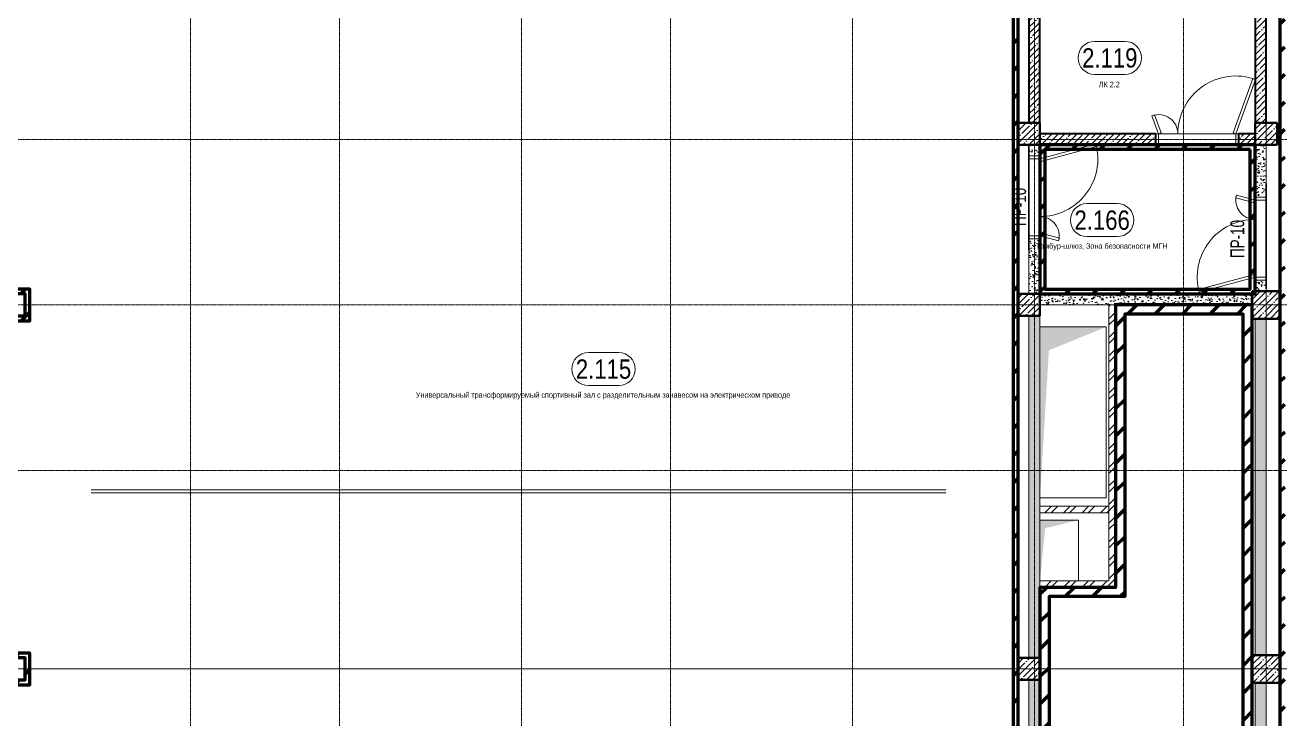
# Model space of a CAD drawing. Header units: millimetres. Extents: x -231292 to 573618, y -153144 to 564035.
# Drawn here: x 82383 to 105133, y 128424 to 141002 of the extents above; entities that cross this region are included whole.
import ezdxf
from ezdxf.enums import TextEntityAlignment as Align

# ---------------------------------------------------------------- set-up
doc = ezdxf.new("R2010")
doc.units = ezdxf.units.MM
for name, pattern in [('CENTER2', [28.575, 19.05, -3.175, 3.175, -3.175]), ('HIDDEN', [9.525, 6.35, -3.175]), ('HIDDEN2', [4.7625, 3.175, -1.5875])]:
    doc.linetypes.add(name, pattern=pattern)
doc.layers.get('0').update_dxf_attribs({"color": 250})
doc.layers.get('Defpoints').update_dxf_attribs({"color": 250})
for name, color, linetype, lineweight in [('10.1) Шпакл. Блок 5 8 вып', 3, 'Continuous', 60), ('10.2) Краска Блок 5 8 вып', 152, 'Continuous', 60), ('АР_Area', 250, 'Continuous', 5), ('АР_Двери', 250, 'Continuous', 9), ('АР_Колонны', 250, 'Continuous', 35), ('АР_Стены ЖБ', 250, 'Continuous', 35), ('АР_Стены кирпич', 250, 'Continuous', 20), ('АР_Стены ПЕНОблок', 250, 'Continuous', 20), ('АР_Штриховка', 250, 'Continuous', 0), ('ОВ_Кондиционирование', 250, 'Continuous', 5), ('ОВ_Шахты', 250, 'Continuous', 5), ('РД_Оси_100', 250, 'Continuous', 0), ('ТХ_Оборудование', 250, 'Continuous', 9)]:
    doc.layers.add(name, color=color, linetype=linetype, lineweight=lineweight)
for name, color, linetype, lineweight, plot in [('АР_Делит', 250, 'Continuous', 0, False), ('РД_Проем', 250, 'Continuous', 0, False), ('РД_проем_инж перемыч_подсчет', 250, 'Continuous', 30, False)]:
    doc.layers.add(name, color=color, linetype=linetype, lineweight=lineweight, plot=plot)
doc.layers.add('РД_Перемычка инж проемов', color=250, linetype='Continuous')
doc.styles.add('Arial0', font='arial.ttf')
doc.styles.add('style1', font='ARIALN.TTF')
doc.styles.add('ккк', font='isocpeur.ttf', dxfattribs={"width": 0.85, "oblique": 15})
pattern_1 = [(45, (8883.4, 13229.69), (-112.2532, 112.2532), []), (45, (8995.66, 13229.69), (-112.2532, 112.2532), [198.4375, -39.6875, 0, -39.6875])]
pattern_2 = [(45, (8883.4, 13229.69), (-168.3798, 168.3798), []), (45, (8995.66, 13229.69), (-168.3798, 168.3798), [])]

# ---------------------------------------------------------------- blocks, each defined once
blk = doc.blocks.new('СОШ_2200_АР_ОСИ_М100_28.05.24')
at = {"layer": 'РД_Оси_100', "linetype": 'CENTER2'}
for p, q in [((79200, -6155), (79200, 139938.679)), ((85200, -6155), (85200, 139938.679)), ((88500, -6155), (88500, 139938.679)), ((91800, -6155), (91800, 139938.679)), ((94500, -6155), (94500, 139938.679)), ((96000, -6155), (96000, 139938.679)), ((-5954.958, 125700), (119910, 125700)), ((-5954.958, 122700), (119910, 122700)), ((-5954.958, 119700), (119910, 119700)), ((-5954.958, 116100), (119910, 116100)), ((35037.55, 116100), (119910, 116100))]:
    blk.add_line(p, q, dxfattribs=at)
for points in [[(76500, 139938.679), (76500, -6155)], [(82500, 139938.679), (82500, -6155)]]:
    blk.add_lwpolyline(points, dxfattribs=at)
blk = doc.blocks.new('otv')
at = {"linetype": 'Continuous'}
blk.add_lwpolyline([(0, -1), (0, 0), (1, 0), (1, -1)], close=True, dxfattribs=at)
blk.add_solid([(0, -1), (0, 0), (0.1346, -0.1366), (1, 0)], dxfattribs=at)
blk = doc.blocks.new('MOK-МаркаПом_овал_ареал')
for p, q in [((-2.75, 3), (2.75, 3)), ((-2.75, -3), (2.75, -3))]:
    blk.add_line(p, q)
for centre, radius, start, end in [((-2.75, 0), 3, 90, 270), ((2.75, 0), 3, 270, 90), ((-3.75, 0), 3.5, 0, 0.001)]:
    blk.add_arc(centre, radius, start, end)
at = {"color": 0, "style": 'style1'}
blk.add_attdef('АР-ПОМЕЩЕНИЕ:НОМЕР', text='', height=3.5, dxfattribs=at).set_placement((0, 0), align=Align.MIDDLE)
at = {"layer": 'Defpoints', "color": 2, "style": 'style1'}
blk.add_attdef('АР-ПОМЕЩЕНИЕ:НАИМЕНОВАНИЕ', text='', height=1, dxfattribs=at).set_placement((-0.09, -4.81), align=Align.MIDDLE)
blk = doc.blocks.new('MOK-МаркаПеремычки')
at = {"color": 0, "style": 'ккк', "oblique": 15, "width": 0.85}
blk.add_attdef('АР-ПРОЕМ:ПЕРЕМЫЧКА', text='', height=2.5, dxfattribs=at).set_placement((0, 0), align=Align.MIDDLE)

msp = doc.modelspace()

# ---------------------------------------------------------------- hatches: boundary and pattern name
at = {"layer": '10.1) Шпакл. Блок 5 8 вып'}
h = msp.add_hatch(dxfattribs=at)
h.set_pattern_fill('ANSI31', color=256, scale=111)
h.paths.add_polyline_path([(82171.462, 123041.627), (82471.462, 123041.627), (82471.462, 123617.745), (82171.462, 123617.745), (82171.462, 129041.627), (82471.462, 129041.627), (82471.462, 129617.745), (82171.462, 129617.745), (82171.462, 135641.627), (82471.462, 135641.627), (82471.462, 136217.745), (82171.462, 136217.745), (82171.462, 147611.627), (100295.343, 147611.627), (100295.343, 117517.745), (82171.462, 117517.745)], flags=16)
h.paths.add_polyline_path([(82083.403, 123129.686), (82383.403, 123129.686), (82383.403, 123529.686), (82083.403, 123529.686), (82083.403, 129129.686), (82383.403, 129129.686), (82383.403, 129529.686), (82083.403, 129529.686), (82083.403, 135729.686), (82383.403, 135729.686), (82383.403, 136129.686), (82083.403, 136129.686), (82083.403, 147699.686), (100383.403, 147699.686), (100383.403, 117429.686), (82083.403, 117429.686)])
h = msp.add_hatch(dxfattribs=at)
h.set_pattern_fill('ANSI31', color=256, scale=111)
h.paths.add_polyline_path([(122995.344, 147541.627), (105221.458, 147541.627), (105221.458, 117667.745), (122995.344, 117667.745)], flags=16)
h.paths.add_polyline_path([(123083.403, 147629.686), (105133.399, 147629.686), (105133.399, 117579.686), (123083.403, 117579.686)])
h = msp.add_hatch(dxfattribs=at)
h.set_pattern_fill('ANSI31', color=256, scale=111)
h.paths.add_polyline_path([(104595.344, 138746.004), (100871.462, 138746.004), (100871.462, 136217.745), (104595.344, 136217.745)], flags=16)
h.paths.add_polyline_path([(104683.403, 138834.064), (100783.403, 138834.064), (100783.403, 136129.686), (104683.403, 136129.686)])
h = msp.add_hatch(dxfattribs=at)
h.set_pattern_fill('ANSI31', color=256, scale=111)
h.paths.add_polyline_path([(102298.76, 126658.382), (102319.771, 121043.321), (100949.767, 121043.321), (100949.767, 118416.35), (102169.767, 118416.35), (102169.767, 117596.051), (104467.034, 117596.051), (104467.034, 135763.321), (102319.771, 135763.321), (102319.771, 130642.956), (100949.768, 130642.956), (100949.768, 126666.051)], flags=16)
h.paths.add_polyline_path([(102153.406, 126499.686), (102153.406, 121209.686), (100783.403, 121209.686), (100783.403, 118249.985), (102003.403, 118249.985), (102003.403, 117429.686), (102153.406, 117429.686), (104633.399, 117429.686), (104633.399, 135929.686), (102153.406, 135929.686), (102153.406, 130809.321), (100783.403, 130809.321), (100783.403, 126499.686)])
at = {"layer": 'АР_Штриховка', "linetype": 'Continuous', "lineweight": 5}
h = msp.add_hatch(dxfattribs=at)
h.set_pattern_fill('ANSI35', color=256, scale=25, style=0)
h.set_pattern_definition([(45, (8883.4, 13229.69), (-112.2532, 112.2532), []), (45, (8995.66, 13229.69), (-112.2532, 112.2532), [198.4375, -39.6875, 0, -39.6875])])
h.paths.add_polyline_path([(100583.403, 139229.686), (100783.403, 139229.686), (100783.404, 141729.686), (100583.404, 141729.686)], flags=0)
h = msp.add_hatch(dxfattribs=at)
h.set_pattern_fill('ANSI35', color=256, scale=25, angle=-360, style=0)
h.set_pattern_definition([(45, (8883.4, 13229.69), (-112.2532, 112.2532), []), (45, (8995.66, 13229.69), (-112.2532, 112.2532), [198.4375, -39.6875, 0, -39.6875])])
h.paths.add_polyline_path([(104883.403, 141679.686), (104683.403, 141679.686), (104683.403, 139229.686), (104883.403, 139229.686)], flags=0)
h = msp.add_hatch(dxfattribs=at)
h.set_pattern_fill('ANSI35', color=256, scale=25, style=0)
h.set_pattern_definition(pattern_1)
h.paths.add_polyline_path([(100383.403, 138829.686), (100783.403, 138829.686), (100783.403, 139229.686), (100383.403, 139229.686)], flags=0)
h = msp.add_hatch(dxfattribs=at)
h.set_pattern_fill('ANSI35', color=256, scale=25, style=0)
h.set_pattern_definition([(45, (8883.4, 13229.69), (-112.2532, 112.2532), []), (45, (8995.66, 13229.69), (-112.2532, 112.2532), [198.4375, -39.6875, 0, -39.6875])])
h.paths.add_polyline_path([(104683.403, 138829.686), (104683.403, 139029.686), (104383.403, 139029.686), (104383.403, 138829.686)], flags=0)
h.paths.add_polyline_path([(102883.403, 138829.686), (102883.403, 139029.686), (100783.4, 139029.686), (100783.4, 138829.686)], flags=0)
h = msp.add_hatch(dxfattribs=at)
h.set_pattern_fill('ANSI35', color=256, scale=25, style=0)
h.set_pattern_definition(pattern_1)
h.paths.add_polyline_path([(104683.403, 138829.686), (105083.403, 138829.686), (105083.403, 139229.686), (104683.403, 139229.686)], flags=0)
at = {"layer": 'АР_Штриховка', "linetype": 'Continuous', "lineweight": 0}
h = msp.add_hatch(dxfattribs=at)
h.set_pattern_fill('AR-CONC', color=256, angle=-315, style=0)
h.set_pattern_definition([(95, (8883.4, 13229.69), (140.09465, 117.55338), [19.05, -209.55]), (40, (8883.4, 13229.69), (-160.01845, 110.17673), [15.24, -167.64058]), (145.45144, (8895.08, 13239.48), (-19.9238, 227.7301), [16.19, -178.09024]), (91.1842, (8847.48, 13265.6), (221.41024, 161.9534), [28.575, -314.325]), (141.63556, (8865.93, 13279.1), (-7.0866, 342.82676), [24.285, -267.1356]), (36.18415, (8847.48, 13265.6), (-7.0866, 342.82676), [22.85997, -251.45973]), (66, (8874.42, 13274.59), (179.51998, 34.89515), [19.05, -209.55]), (11, (8874.42, 13274.59), (-86.53993, 173.9412), [15.24, -167.64]), (116.45145, (8889.38, 13277.5), (92.98005, 208.83634), [16.19, -178.08994]), (82.5, (8883.4, 13229.686), (-57.60547, 61.973414), [0, -165.608, 0, -170.18, 0, -168.275]), (52.5, (8883.4, 13229.69), (-23.589727, 118.087), [0, -97.028, 0, -161.798, 0, -64.135]), (12.5, (8843.35, 13189.634), (99.927863, 91.826196), [0, -63.5, 0, -198.12, 0, -262.89]), (2.5, (8825.39, 13171.67), (86.7639, 122.72239), [0, -82.55, 0, -131.572, 0, -186.69])])
h.paths.add_polyline_path([(100783.403, 138829.686), (100583.403, 138829.686), (100583.403, 138629.686), (100783.403, 138629.686)], flags=0)
h.paths.add_polyline_path([(100783.403, 137129.686), (100583.403, 137129.686), (100583.403, 136129.686), (100783.403, 136129.686)], flags=0)
h = msp.add_hatch(dxfattribs=at)
h.set_pattern_fill('AR-CONC', color=256, angle=-315, style=0)
h.set_pattern_definition([(95, (8883.4, 13229.69), (140.09465, 117.55338), [19.05, -209.55]), (40, (8883.4, 13229.69), (-160.01845, 110.17673), [15.24, -167.64058]), (145.45144, (8895.08, 13239.48), (-19.9238, 227.7301), [16.19, -178.09024]), (91.1842, (8847.48, 13265.6), (221.41024, 161.9534), [28.575, -314.325]), (141.63556, (8865.93, 13279.1), (-7.0866, 342.82676), [24.285, -267.1356]), (36.18415, (8847.48, 13265.6), (-7.0866, 342.82676), [22.85997, -251.45973]), (66, (8874.42, 13274.59), (179.51998, 34.89515), [19.05, -209.55]), (11, (8874.42, 13274.59), (-86.53993, 173.9412), [15.24, -167.64]), (116.45145, (8889.38, 13277.5), (92.98005, 208.83634), [16.19, -178.08994]), (82.5, (8883.4, 13229.686), (-57.60547, 61.973414), [0, -165.608, 0, -170.18, 0, -168.275]), (52.5, (8883.4, 13229.69), (-23.589727, 118.087), [0, -97.028, 0, -161.798, 0, -64.135]), (12.5, (8843.35, 13189.634), (99.927863, 91.826196), [0, -63.5, 0, -198.12, 0, -262.89]), (2.5, (8825.39, 13171.67), (86.7639, 122.72239), [0, -82.55, 0, -131.572, 0, -186.69])])
h.paths.add_polyline_path([(104883.403, 138834.064), (104683.403, 138834.064), (104683.404, 137880.135), (104883.404, 137880.135)], flags=0)
h.paths.add_polyline_path([(104883.405, 136379.686), (104683.405, 136379.686), (104683.406, 136179.686), (104883.406, 136179.686)], flags=0)
at = {"layer": 'АР_Штриховка', "linetype": 'Continuous', "lineweight": 5}
h = msp.add_hatch(dxfattribs=at)
h.set_pattern_fill('ANSI35', color=256, scale=25, style=0)
h.set_pattern_definition(pattern_1)
h.paths.add_polyline_path([(100383.403, 135729.686), (100783.403, 135729.686), (100783.403, 136129.686), (100383.403, 136129.686)], flags=0)
at = {"layer": 'АР_Штриховка', "linetype": 'Continuous', "lineweight": 0}
h = msp.add_hatch(dxfattribs=at)
h.set_pattern_fill('AR-CONC', color=256, angle=45, style=0)
h.set_pattern_definition([(95, (8883.4, 13229.69), (140.09465, 117.55338), [19.05, -209.55]), (40, (8883.4, 13229.69), (-160.01845, 110.17673), [15.24, -167.64058]), (145.45144, (8895.08, 13239.48), (-19.9238, 227.7301), [16.19, -178.09024]), (91.1842, (8847.48, 13265.6), (221.41024, 161.9534), [28.575, -314.325]), (141.63556, (8865.93, 13279.1), (-7.0866, 342.82676), [24.285, -267.1356]), (36.18415, (8847.48, 13265.6), (-7.0866, 342.82676), [22.85997, -251.45973]), (66, (8874.42, 13274.59), (179.51998, 34.89515), [19.05, -209.55]), (11, (8874.42, 13274.59), (-86.53993, 173.9412), [15.24, -167.64]), (116.45145, (8889.38, 13277.5), (92.98005, 208.83634), [16.19, -178.08994]), (82.5, (8883.4, 13229.686), (-57.60547, 61.973414), [0, -165.608, 0, -170.18, 0, -168.275]), (52.5, (8883.4, 13229.69), (-23.589727, 118.087), [0, -97.028, 0, -161.798, 0, -64.135]), (12.5, (8843.35, 13189.634), (99.927863, 91.826196), [0, -63.5, 0, -198.12, 0, -262.89]), (2.5, (8825.39, 13171.67), (86.7639, 122.72239), [0, -82.55, 0, -131.572, 0, -186.69])])
h.paths.add_polyline_path([(104633.399, 135929.686), (104633.399, 136129.686), (100783.403, 136129.686), (100783.403, 135929.686)], flags=0)
at = {"layer": 'АР_Штриховка', "linetype": 'Continuous', "lineweight": 5}
h = msp.add_hatch(dxfattribs=at)
h.set_pattern_fill('ANSI35', color=256, scale=25, style=0)
h.set_pattern_definition(pattern_1)
h.paths.add_polyline_path([(104633.399, 135679.686), (105133.399, 135679.686), (105133.399, 136179.686), (104633.399, 136179.686)], flags=0)
at = {"layer": 'АР_Штриховка', "linetype": 'Continuous', "lineweight": 0}
h = msp.add_hatch(dxfattribs=at)
h.set_pattern_fill('ANSI32', color=256, scale=25, angle=-360, style=0)
h.set_pattern_definition([(45, (8883.4, 13229.69), (-168.3798, 168.3798), []), (45, (8995.66, 13229.69), (-168.3798, 168.3798), [])])
h.paths.add_polyline_path([(102153.406, 135929.686), (102033.406, 135929.686), (102033.406, 130929.321), (102153.406, 130809.321)], flags=0)
h = msp.add_hatch(dxfattribs=at)
h.set_pattern_fill('AR-CONC', color=256, angle=-315, style=0)
h.set_pattern_definition([(95, (8883.4, 13229.69), (140.09465, 117.55338), [19.05, -209.55]), (40, (8883.4, 13229.69), (-160.01845, 110.17673), [15.24, -167.64058]), (145.45144, (8895.08, 13239.48), (-19.9238, 227.7301), [16.19, -178.09024]), (91.1842, (8847.48, 13265.6), (221.41024, 161.9534), [28.575, -314.325]), (141.63556, (8865.93, 13279.1), (-7.0866, 342.82676), [24.285, -267.1356]), (36.18415, (8847.48, 13265.6), (-7.0866, 342.82676), [22.85997, -251.45973]), (66, (8874.42, 13274.59), (179.51998, 34.89515), [19.05, -209.55]), (11, (8874.42, 13274.59), (-86.53993, 173.9412), [15.24, -167.64]), (116.45145, (8889.38, 13277.5), (92.98005, 208.83634), [16.19, -178.08994]), (82.5, (8883.4, 13229.686), (-57.60547, 61.973414), [0, -165.608, 0, -170.18, 0, -168.275]), (52.5, (8883.4, 13229.69), (-23.589727, 118.087), [0, -97.028, 0, -161.798, 0, -64.135]), (12.5, (8843.35, 13189.634), (99.927863, 91.826196), [0, -63.5, 0, -198.12, 0, -262.89]), (2.5, (8825.39, 13171.67), (86.7639, 122.72239), [0, -82.55, 0, -131.572, 0, -186.69])])
h.paths.add_polyline_path([(100783.403, 135729.686), (100583.403, 135729.686), (100583.403, 129529.686), (100783.403, 129529.686)], flags=0)
h = msp.add_hatch(dxfattribs=at)
h.set_pattern_fill('AR-CONC', color=256, angle=-315, style=0)
h.set_pattern_definition([(95, (8883.4, 13229.69), (140.09465, 117.55338), [19.05, -209.55]), (40, (8883.4, 13229.69), (-160.01845, 110.17673), [15.24, -167.64058]), (145.45144, (8895.08, 13239.48), (-19.9238, 227.7301), [16.19, -178.09024]), (91.1842, (8847.48, 13265.6), (221.41024, 161.9534), [28.575, -314.325]), (141.63556, (8865.93, 13279.1), (-7.0866, 342.82676), [24.285, -267.1356]), (36.18415, (8847.48, 13265.6), (-7.0866, 342.82676), [22.85997, -251.45973]), (66, (8874.42, 13274.59), (179.51998, 34.89515), [19.05, -209.55]), (11, (8874.42, 13274.59), (-86.53993, 173.9412), [15.24, -167.64]), (116.45145, (8889.38, 13277.5), (92.98005, 208.83634), [16.19, -178.08994]), (82.5, (8883.4, 13229.686), (-57.60547, 61.973414), [0, -165.608, 0, -170.18, 0, -168.275]), (52.5, (8883.4, 13229.69), (-23.589727, 118.087), [0, -97.028, 0, -161.798, 0, -64.135]), (12.5, (8843.35, 13189.634), (99.927863, 91.826196), [0, -63.5, 0, -198.12, 0, -262.89]), (2.5, (8825.39, 13171.67), (86.7639, 122.72239), [0, -82.55, 0, -131.572, 0, -186.69])])
h.paths.add_polyline_path([(104883.403, 135679.686), (104683.403, 135679.686), (104683.405, 129579.686), (104883.405, 129579.686)], flags=0)
h = msp.add_hatch(dxfattribs=at)
h.set_pattern_fill('ANSI32', color=256, scale=25, style=0)
h.set_pattern_definition(pattern_2)
h.paths.add_polyline_path([(102033.406, 132159.686), (102033.406, 132279.686), (100783.403, 132279.686), (100783.403, 132159.686)], flags=0)
h = msp.add_hatch(dxfattribs=at)
h.set_pattern_fill('ANSI32', color=256, scale=25, style=0)
h.set_pattern_definition(pattern_2)
h.paths.add_polyline_path([(102153.406, 130809.321), (102033.406, 130929.321), (100783.403, 130929.321), (100783.403, 130809.321)], flags=0)
at = {"layer": 'АР_Штриховка', "linetype": 'Continuous', "lineweight": 5}
h = msp.add_hatch(dxfattribs=at)
h.set_pattern_fill('ANSI35', color=256, scale=25, style=0)
h.set_pattern_definition(pattern_1)
h.paths.add_polyline_path([(100383.403, 129129.686), (100783.403, 129129.686), (100783.403, 129529.686), (100383.403, 129529.686)], flags=0)
h = msp.add_hatch(dxfattribs=at)
h.set_pattern_fill('ANSI35', color=256, scale=25, style=0)
h.set_pattern_definition(pattern_1)
h.paths.add_polyline_path([(104633.399, 129079.686), (105133.399, 129079.686), (105133.399, 129579.686), (104633.399, 129579.686)], flags=0)
at = {"layer": 'АР_Штриховка', "linetype": 'Continuous', "lineweight": 0}
h = msp.add_hatch(dxfattribs=at)
h.set_pattern_fill('AR-CONC', color=256, angle=-315, style=0)
h.set_pattern_definition([(95, (8883.4, 13229.69), (140.09465, 117.55338), [19.05, -209.55]), (40, (8883.4, 13229.69), (-160.01845, 110.17673), [15.24, -167.64058]), (145.45144, (8895.08, 13239.48), (-19.9238, 227.7301), [16.19, -178.09024]), (91.1842, (8847.48, 13265.6), (221.41024, 161.9534), [28.575, -314.325]), (141.63556, (8865.93, 13279.1), (-7.0866, 342.82676), [24.285, -267.1356]), (36.18415, (8847.48, 13265.6), (-7.0866, 342.82676), [22.85997, -251.45973]), (66, (8874.42, 13274.59), (179.51998, 34.89515), [19.05, -209.55]), (11, (8874.42, 13274.59), (-86.53993, 173.9412), [15.24, -167.64]), (116.45145, (8889.38, 13277.5), (92.98005, 208.83634), [16.19, -178.08994]), (82.5, (8883.4, 13229.686), (-57.60547, 61.973414), [0, -165.608, 0, -170.18, 0, -168.275]), (52.5, (8883.4, 13229.69), (-23.58973, 118.087), [0, -97.028, 0, -161.798, 0, -64.135]), (12.5, (8843.35, 13189.634), (99.927863, 91.826196), [0, -63.5, 0, -198.12, 0, -262.89]), (2.5, (8825.39, 13171.67), (86.7639, 122.72239), [0, -82.55, 0, -131.572, 0, -186.69])])
h.paths.add_polyline_path([(100783.403, 129129.686), (100583.403, 129129.686), (100583.403, 123529.686), (100783.403, 123529.686)], flags=0)
h = msp.add_hatch(dxfattribs=at)
h.set_pattern_fill('AR-CONC', color=256, angle=-315, style=0)
h.set_pattern_definition([(95, (8883.4, 13229.69), (140.09465, 117.55338), [19.05, -209.55]), (40, (8883.4, 13229.69), (-160.01845, 110.17673), [15.24, -167.64058]), (145.45144, (8895.08, 13239.48), (-19.9238, 227.7301), [16.19, -178.09024]), (91.1842, (8847.48, 13265.6), (221.41024, 161.9534), [28.575, -314.325]), (141.63556, (8865.93, 13279.1), (-7.0866, 342.82676), [24.285, -267.1356]), (36.18415, (8847.48, 13265.6), (-7.0866, 342.82676), [22.85997, -251.45973]), (66, (8874.42, 13274.59), (179.51998, 34.89515), [19.05, -209.55]), (11, (8874.42, 13274.59), (-86.53993, 173.9412), [15.24, -167.64]), (116.45145, (8889.38, 13277.5), (92.98005, 208.83634), [16.19, -178.08994]), (82.5, (8883.4, 13229.686), (-57.60547, 61.973414), [0, -165.608, 0, -170.18, 0, -168.275]), (52.5, (8883.4, 13229.69), (-23.58973, 118.087), [0, -97.028, 0, -161.798, 0, -64.135]), (12.5, (8843.35, 13189.634), (99.927863, 91.826196), [0, -63.5, 0, -198.12, 0, -262.89]), (2.5, (8825.39, 13171.67), (86.7639, 122.72239), [0, -82.55, 0, -131.572, 0, -186.69])])
h.paths.add_polyline_path([(104883.403, 129079.686), (104683.403, 129079.686), (104683.404, 123579.686), (104883.404, 123579.686)], flags=0)

# ---------------------------------------------------------------- linework, layer by layer
at = {"layer": '10.1) Шпакл. Блок 5 8 вып'}
for points in [[(82083.403, 123129.686), (82383.403, 123129.686), (82383.403, 123529.686), (82083.403, 123529.686), (82083.403, 129129.686), (82383.403, 129129.686), (82383.403, 129529.686), (82083.403, 129529.686), (82083.403, 135729.686), (82383.403, 135729.686), (82383.403, 136129.686), (82083.403, 136129.686), (82083.403, 147699.686), (100383.403, 147699.686), (100383.403, 117429.686), (82083.403, 117429.686)], [(82171.462, 123041.627), (82471.462, 123041.627), (82471.462, 123617.745), (82171.462, 123617.745), (82171.462, 129041.627), (82471.462, 129041.627), (82471.462, 129617.745), (82171.462, 129617.745), (82171.462, 135641.627), (82471.462, 135641.627), (82471.462, 136217.745), (82171.462, 136217.745), (82171.462, 147611.627), (100295.343, 147611.627), (100295.343, 117517.745), (82171.462, 117517.745)], [(123083.403, 147629.686), (105133.399, 147629.686), (105133.399, 117579.686), (123083.403, 117579.686)], [(104683.403, 138834.064), (100783.403, 138834.064), (100783.403, 136129.686), (104683.403, 136129.686)], [(104595.344, 138746.004), (100871.462, 138746.004), (100871.462, 136217.745), (104595.344, 136217.745)]]:
    msp.add_lwpolyline(points, close=True, dxfattribs=at)
for points in [[(102153.406, 126499.686), (102153.406, 121209.686), (100783.403, 121209.686), (100783.403, 118249.985), (102003.403, 118249.985), (102003.403, 117429.686), (102153.406, 117429.686), (104633.399, 117429.686), (104633.399, 135929.686), (102153.406, 135929.686), (102153.406, 130809.321), (100783.403, 130809.321), (100783.403, 126499.686), (102153.406, 126499.686)], [(102298.76, 126658.382), (102319.771, 121043.321), (100949.767, 121043.321), (100949.767, 118416.35), (102169.767, 118416.35), (102169.767, 117596.051), (104467.034, 117596.051), (104467.034, 135763.321), (102319.771, 135763.321), (102319.771, 130642.956), (100949.768, 130642.956), (100949.768, 126666.051), (102298.76, 126658.382)]]:
    msp.add_lwpolyline(points, dxfattribs=at)
at = {"layer": '10.2) Краска Блок 5 8 вып'}
msp.add_lwpolyline([(82171.462, 123041.627), (82471.462, 123041.627), (82471.462, 123617.745), (82171.462, 123617.745), (82171.462, 129041.627), (82471.462, 129041.627), (82471.462, 129617.745), (82171.462, 129617.745), (82171.462, 135641.627), (82471.462, 135641.627), (82471.462, 136217.745), (82171.462, 136217.745), (82171.462, 147611.627), (100295.343, 147611.627), (100295.343, 117517.745), (82171.462, 117517.745)], close=True, dxfattribs=at)
at = {"layer": 'АР_Двери', "linetype": 'Continuous', "lineweight": 9}
for points in [[(104333.403, 139029.686), (104286.418, 139046.787), (104645.539, 140033.464), (104692.524, 140016.363)], [(102813.696, 139358.579), (102860.68, 139375.68), (102980.387, 139046.787), (102933.403, 139029.686)], [(102933.403, 138829.686), (102883.403, 138829.686), (102883.403, 139029.686), (102933.403, 139029.686)], [(104333.403, 138829.686), (104383.403, 138829.686), (104383.403, 139029.686), (104333.403, 139029.686)], [(100783.403, 138579.686), (100796.344, 138531.39), (101810.566, 138803.15), (101797.625, 138851.446)], [(100583.403, 138579.686), (100583.403, 138629.686), (100783.403, 138629.686), (100783.403, 138579.686)], [(104345.33, 137920.272), (104332.389, 137871.976), (104670.463, 137781.39), (104683.404, 137829.686)], [(104883.404, 137829.686), (104883.404, 137879.686), (104683.404, 137879.686), (104683.404, 137829.686)], [(101121.477, 137089.099), (101134.418, 137137.396), (100796.344, 137227.982), (100783.403, 137179.686)], [(100583.403, 137179.686), (100583.403, 137129.686), (100783.403, 137129.686), (100783.403, 137179.686)], [(104683.405, 136429.686), (104670.464, 136477.982), (103656.243, 136206.221), (103669.184, 136157.925)], [(104883.405, 136429.686), (104883.405, 136379.686), (104683.405, 136379.686), (104683.405, 136429.686)]]:
    msp.add_lwpolyline(points, close=True, dxfattribs=at)
at = {"layer": 'АР_Двери', "linetype": 'Continuous', "lineweight": 9, "extrusion": (0, 0, -1)}
for centre, radius, start, end in [((-104333.403, 139029.686), 1050, 0, 110), ((-104683.404, 137829.686), 350, 269.9999404, 14.9999404), ((-100783.403, 137179.686), 350, 90.0000077, 195.0000077)]:
    msp.add_arc(centre, radius, start, end, dxfattribs=at)
at = {"layer": 'АР_Двери', "linetype": 'Continuous', "lineweight": 9}
for centre, radius, start, end in [((102933.403, 139029.686), 350, 0, 110), ((100783.403, 138579.686), 1050, 269.9999923, 14.9999923), ((104683.405, 136429.686), 1050, 90.0000596, 195.0000596)]:
    msp.add_arc(centre, radius, start, end, dxfattribs=at)
at = {"layer": 'АР_Делит'}
msp.add_lwpolyline([(100783.4, 139029.686), (100783.4, 147929.686), (104683.403, 147929.686), (104683.403, 139029.686)], close=True, dxfattribs=at)
at = {"layer": 'АР_Колонны', "linetype": 'HIDDEN2', "lineweight": 25}
for p, q in [((100383.403, 139229.686), (100783.403, 139229.686)), ((100383.403, 138829.686), (100383.403, 139229.686)), ((100783.403, 139229.686), (100783.403, 138829.686)), ((104683.403, 139229.686), (105083.403, 139229.686)), ((104683.403, 138829.686), (104683.403, 139229.686)), ((105083.403, 139229.686), (105083.403, 138829.686)), ((100783.403, 138829.686), (100383.403, 138829.686)), ((105083.403, 138829.686), (104683.403, 138829.686)), ((100383.403, 136129.686), (100783.403, 136129.686)), ((100383.403, 135729.686), (100383.403, 136129.686)), ((100783.403, 136129.686), (100783.403, 135729.686)), ((104633.399, 136179.686), (105133.399, 136179.686)), ((104633.399, 135679.686), (104633.399, 136179.686)), ((105133.399, 136179.686), (105133.399, 135679.686)), ((100783.403, 135729.686), (100383.403, 135729.686)), ((105133.399, 135679.686), (104633.399, 135679.686)), ((100383.403, 129529.686), (100783.403, 129529.686)), ((100383.403, 129129.686), (100383.403, 129529.686)), ((100783.403, 129529.686), (100783.403, 129129.686)), ((104633.399, 129579.686), (105133.399, 129579.686)), ((104633.399, 129079.686), (104633.399, 129579.686)), ((105133.399, 129579.686), (105133.399, 129079.686)), ((100783.403, 129129.686), (100383.403, 129129.686)), ((105133.399, 129079.686), (104633.399, 129079.686))]:
    msp.add_line(p, q, dxfattribs=at)
at = {"layer": 'АР_Колонны', "linetype": 'Continuous', "lineweight": 35}
for p, q in [((100383.403, 139229.686), (100783.403, 139229.686)), ((100383.403, 138829.686), (100383.403, 139229.686)), ((100783.403, 138829.686), (100783.403, 139229.686)), ((104683.403, 139229.686), (105083.403, 139229.686)), ((104683.403, 138829.686), (104683.403, 139229.686)), ((105083.403, 138829.686), (105083.403, 139229.686)), ((100383.403, 138829.686), (100783.403, 138829.686)), ((104683.403, 138829.686), (105083.403, 138829.686)), ((100383.403, 136129.686), (100783.403, 136129.686)), ((100383.403, 135729.686), (100383.403, 136129.686)), ((100783.403, 135729.686), (100783.403, 136129.686)), ((104633.399, 136179.686), (105133.399, 136179.686)), ((104633.399, 135679.686), (104633.399, 136179.686)), ((105133.399, 135679.686), (105133.399, 136179.686)), ((100383.403, 135729.686), (100783.403, 135729.686)), ((104633.399, 135679.686), (105133.399, 135679.686)), ((100383.403, 129529.686), (100783.403, 129529.686)), ((100383.403, 129129.686), (100383.403, 129529.686)), ((100783.403, 129129.686), (100783.403, 129529.686)), ((104633.399, 129579.686), (105133.399, 129579.686)), ((104633.399, 129079.686), (104633.399, 129579.686)), ((105133.399, 129079.686), (105133.399, 129579.686)), ((100383.403, 129129.686), (100783.403, 129129.686)), ((104633.399, 129079.686), (105133.399, 129079.686))]:
    msp.add_line(p, q, dxfattribs=at)
at = {"layer": 'АР_Стены ЖБ', "linetype": 'Continuous', "lineweight": 35}
for p, q in [((100583.404, 141729.686), (100583.403, 139229.686)), ((100783.403, 139229.686), (100783.404, 141729.686)), ((104683.403, 141679.686), (104683.403, 139229.686)), ((104883.403, 139229.686), (104883.403, 141679.686)), ((100583.403, 139229.686), (100783.403, 139229.686)), ((102883.403, 139029.686), (100783.4, 139029.686)), ((100783.4, 139029.686), (100783.4, 138829.686)), ((102883.403, 138829.686), (102883.403, 139029.686)), ((104683.403, 139029.686), (104383.403, 139029.686)), ((104383.403, 139029.686), (104383.403, 138829.686)), ((104683.403, 139229.686), (104883.403, 139229.686)), ((104683.403, 138829.686), (104683.403, 139029.686)), ((100783.4, 138829.686), (102883.403, 138829.686)), ((104383.403, 138829.686), (104683.403, 138829.686))]:
    msp.add_line(p, q, dxfattribs=at)
at = {"layer": 'АР_Стены ЖБ', "linetype": 'Continuous', "lineweight": 40}
for p, q in [((100783.403, 139229.686), (100383.403, 139229.686)), ((100383.403, 139229.686), (100383.403, 138829.686)), ((100783.403, 138829.686), (100783.403, 139229.686)), ((105083.403, 139229.686), (104683.403, 139229.686)), ((104683.403, 139229.686), (104683.403, 138829.686)), ((105083.403, 138829.686), (105083.403, 139229.686)), ((100383.403, 138829.686), (100783.403, 138829.686)), ((104683.403, 138829.686), (105083.403, 138829.686)), ((100783.403, 136129.686), (100383.403, 136129.686)), ((100383.403, 136129.686), (100383.403, 135729.686)), ((100783.403, 135729.686), (100783.403, 136129.686)), ((105133.399, 136179.686), (104633.399, 136179.686)), ((104633.399, 136179.686), (104633.399, 135679.686)), ((105133.399, 135679.686), (105133.399, 136179.686)), ((100383.403, 135729.686), (100783.403, 135729.686)), ((104633.399, 135679.686), (105133.399, 135679.686)), ((100783.403, 129529.686), (100383.403, 129529.686)), ((100383.403, 129529.686), (100383.403, 129129.686)), ((100783.403, 129129.686), (100783.403, 129529.686)), ((105133.399, 129579.686), (104633.399, 129579.686)), ((104633.399, 129579.686), (104633.399, 129079.686)), ((105133.399, 129079.686), (105133.399, 129579.686)), ((100383.403, 129129.686), (100783.403, 129129.686)), ((104633.399, 129079.686), (105133.399, 129079.686))]:
    msp.add_line(p, q, dxfattribs=at)
at = {"layer": 'АР_Стены кирпич', "linetype": 'Continuous', "lineweight": 20}
for p, q in [((102153.406, 135929.686), (102033.406, 135929.686)), ((102033.406, 135929.686), (102033.406, 130929.321)), ((102153.406, 130809.321), (102153.406, 135929.686)), ((102033.406, 132279.686), (100783.403, 132279.686)), ((100783.403, 132279.686), (100783.403, 132159.686)), ((102033.406, 132159.686), (102033.406, 132279.686)), ((100783.403, 132159.686), (102033.406, 132159.686)), ((102033.406, 130929.321), (100783.403, 130929.321)), ((100783.403, 130929.321), (100783.403, 130809.321)), ((100783.403, 130809.321), (102153.406, 130809.321))]:
    msp.add_line(p, q, dxfattribs=at)
at = {"layer": 'АР_Стены ПЕНОблок', "linetype": 'Continuous', "lineweight": 20}
for p, q in [((100783.403, 138829.686), (100583.403, 138829.686)), ((100583.403, 138829.686), (100583.403, 138629.686)), ((100783.403, 138629.686), (100783.403, 138829.686)), ((104883.403, 138834.064), (104683.403, 138834.064)), ((104683.403, 138834.064), (104683.404, 137880.135)), ((104883.404, 137880.135), (104883.403, 138834.064)), ((100583.403, 138629.686), (100783.403, 138629.686)), ((104683.404, 137880.135), (104883.404, 137880.135)), ((100783.403, 137129.686), (100583.403, 137129.686)), ((100583.403, 137129.686), (100583.403, 136129.686)), ((100783.403, 136129.686), (100783.403, 137129.686)), ((104883.405, 136379.686), (104683.405, 136379.686)), ((104683.405, 136379.686), (104683.406, 136179.686)), ((104883.406, 136179.686), (104883.405, 136379.686)), ((100583.403, 136129.686), (100783.403, 136129.686)), ((104633.399, 136129.686), (100783.403, 136129.686)), ((100783.403, 136129.686), (100783.403, 135929.686)), ((104633.399, 135929.686), (104633.399, 136129.686)), ((104683.406, 136179.686), (104883.406, 136179.686)), ((100783.403, 135929.686), (104633.399, 135929.686)), ((100783.403, 135729.686), (100583.403, 135729.686)), ((100583.403, 135729.686), (100583.403, 129529.686)), ((100783.403, 129529.686), (100783.403, 135729.686)), ((104883.403, 135679.686), (104683.403, 135679.686)), ((104683.403, 135679.686), (104683.405, 129579.686)), ((104883.405, 129579.686), (104883.403, 135679.686)), ((100583.403, 129529.686), (100783.403, 129529.686)), ((104683.405, 129579.686), (104883.405, 129579.686)), ((100783.403, 129129.686), (100583.403, 129129.686)), ((100583.403, 129129.686), (100583.403, 123529.686)), ((100783.403, 123529.686), (100783.403, 129129.686)), ((104883.403, 129079.686), (104683.403, 129079.686)), ((104683.403, 129079.686), (104683.404, 123579.686)), ((104883.404, 123579.686), (104883.403, 129079.686))]:
    msp.add_line(p, q, dxfattribs=at)
at = {"layer": 'РД_Проем', "linetype": 'Continuous', "lineweight": 0}
for p, q in [((100583.403, 138629.686), (100583.403, 137129.686)), ((100783.403, 138629.686), (100783.403, 137129.686)), ((104683.404, 137880.135), (104683.405, 136380.135)), ((104883.404, 137880.135), (104883.405, 136380.135))]:
    msp.add_line(p, q, dxfattribs=at)
at = {"layer": 'РД_проем_инж перемыч_подсчет', "linetype": 'Continuous', "lineweight": 30}
for p, q in [((100583.403, 138829.686), (100583.403, 136929.686)), ((100783.403, 138829.686), (100783.403, 136929.686)), ((104683.404, 138129.686), (104683.406, 136229.686)), ((104883.404, 138129.686), (104883.406, 136229.686))]:
    msp.add_line(p, q, dxfattribs=at)
at = {"layer": 'ТХ_Оборудование', "linetype": 'HIDDEN'}
for p, q in [((83583.403, 132574.686), (99083.403, 132574.686)), ((83583.403, 132524.686), (99083.403, 132524.686))]:
    msp.add_line(p, q, dxfattribs=at)

# ---------------------------------------------------------------- block references
at = {"layer": 'АР_Area', "linetype": 'Continuous', "lineweight": 5, "xscale": 100, "yscale": 100, "zscale": 100}
for p, values in [((102048.931, 140407.324), {'АР-ПОМЕЩЕНИЕ:НОМЕР': '2.119', 'АР-ПОМЕЩЕНИЕ:НАИМЕНОВАНИЕ': 'ЛК 2.2'}), ((101910.688, 137466.654), {'АР-ПОМЕЩЕНИЕ:НОМЕР': '2.166', 'АР-ПОМЕЩЕНИЕ:НАИМЕНОВАНИЕ': 'Тамбур-шлюз, Зона безопасности МГН'}), ((92870.386, 134766.499), {'АР-ПОМЕЩЕНИЕ:НОМЕР': '2.115', 'АР-ПОМЕЩЕНИЕ:НАИМЕНОВАНИЕ': 'Универсальный трансформируемый спортивный зал с разделительным занавесом на электрическом приводе'})]:
    msp.add_blockref('MOK-МаркаПом_овал_ареал', p, dxfattribs=at).add_auto_attribs(values)
at = {"layer": 'ОВ_Кондиционирование', "xscale": 150, "yscale": 100}
msp.add_blockref('otv', (100783.4, 138829.686), dxfattribs=at)
at = {"layer": 'ОВ_Шахты'}
for p, xscale, yscale in [((100783.403, 135529.686), 1200, 3100), ((100783.403, 132029.686), 700, 1100)]:
    msp.add_blockref('otv', p, dxfattribs=dict(at, xscale=xscale, yscale=yscale))
at = {"layer": 'РД_Оси_100'}
msp.add_blockref('СОШ_2200_АР_ОСИ_М100_28.05.24', (8883.403, 13229.686), dxfattribs=at)
at = {"layer": 'РД_Перемычка инж проемов', "linetype": 'Continuous', "lineweight": -3}
ref = msp.add_blockref('MOK-МаркаПеремычки', (100405.744, 137707.304, 200), dxfattribs=dict(at, xscale=100, yscale=100, zscale=100, rotation=89.99999999999997))
ref.add_attrib('АР-ПРОЕМ:ПЕРЕМЫЧКА', 'ПР-10', dxfattribs={"layer": '0', "color": 0, "height": 250, "rotation": 90, "style": 'Arial0', "width": 0.7}).set_placement((100405.744, 137707.304, 200), align=Align.MIDDLE)
ref = msp.add_blockref('MOK-МаркаПеремычки', (104361.7, 137124.25, 200), dxfattribs=dict(at, xscale=100, yscale=100, zscale=100, rotation=89.99999999999997))
ref.add_attrib('АР-ПРОЕМ:ПЕРЕМЫЧКА', 'ПР-10', dxfattribs={"layer": '0', "color": 0, "height": 250, "rotation": 90, "style": 'Arial0', "width": 0.7}).set_placement((104361.7, 137124.25, 200), align=Align.MIDDLE)

doc.saveas('drawing.dxf')
